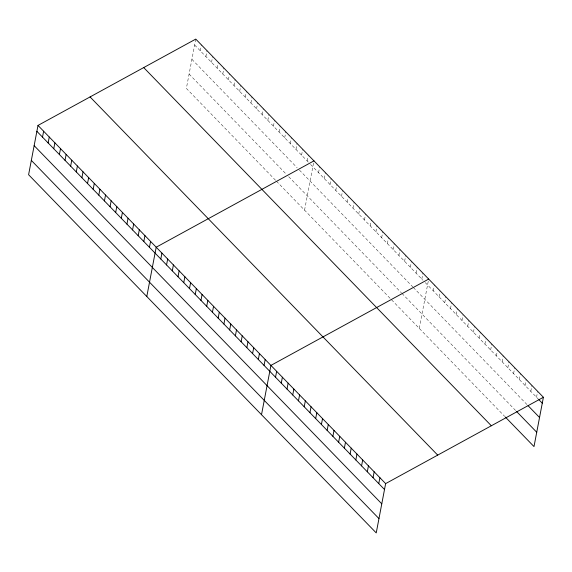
<?xml version="1.0" encoding="UTF-8"?>
<svg xmlns="http://www.w3.org/2000/svg" width="572" height="572" viewBox="0 0 572 572"><rect width="100%" height="100%" fill="white"/><g stroke="black" fill="none" stroke-linecap="round" stroke-linejoin="round"><path stroke-width="0.43" stroke-dasharray="2.86 2.15" d="M195.767 39.089L186.365 88.388L275.854 180.595M200.272 50.794L201.394 44.888M205.899 56.592L207.021 50.686M211.526 62.391L212.655 56.485M217.153 68.19L218.282 62.284M222.78 73.988L223.909 68.082M228.414 79.787L229.536 73.881M234.041 85.593L235.163 79.68M239.668 91.391L240.791 85.478M245.295 97.19L246.425 91.284M250.922 102.989L252.052 97.083M256.549 108.787L257.679 102.881M262.183 114.586L263.306 108.68M267.81 120.385L268.933 114.479M273.437 126.183L274.567 120.277M279.065 131.982L280.194 126.076M284.692 137.78L285.821 131.875M290.326 143.579L291.448 137.673M295.953 149.378L297.075 143.472M301.58 155.176L302.702 149.271M307.207 160.982L308.337 155.069M304.554 210.174L313.964 160.868M318.568 172.687L319.698 166.781M324.31 178.6L325.432 172.694M330.044 184.506L331.174 178.6M335.778 190.419L336.908 184.513M341.513 196.332L342.642 190.419M347.254 202.238L348.377 196.332M352.988 208.151L354.111 202.245M358.723 214.057L359.852 208.151M364.457 219.97L365.587 214.064M370.198 225.876L371.321 219.97M375.933 231.789L377.055 225.883M381.667 237.702L382.797 231.789M387.401 243.608L388.531 237.702M393.136 249.521L394.265 243.615M398.877 255.427L400 249.521M404.611 261.34L405.734 255.434M410.346 267.253L411.475 261.34M416.08 273.159L417.21 267.253M421.821 279.072L422.944 273.166M419.276 328.371L428.678 279.072M433.29 290.891L434.42 284.985M439.024 296.796L439.99 291.734M444.766 302.71L445.888 296.804M450.5 308.623L451.623 302.717M456.234 314.528L457.364 308.623M461.969 320.442L462.934 315.379M467.703 326.347L468.833 320.442M473.444 332.26L474.567 326.355M479.179 338.174L480.301 332.26M484.913 344.079L485.878 339.017M490.647 349.993L491.777 344.087M496.389 355.898L497.511 349.993M502.123 361.811L503.246 355.906M507.857 367.717L508.987 361.811M513.592 373.63L514.721 367.724M519.326 379.543L520.456 373.638M525.067 385.449L526.19 379.543M530.802 391.362L531.931 385.457M536.536 397.268L537.666 391.362M194.637 44.995L308.329 162.141M310.582 164.457L422.965 280.251M425.261 282.618L538.259 399.041M191.906 59.316L297.161 167.76M299.413 170.077L412.777 286.887M413.349 287.48L526.919 404.497M189.096 74.067L286.465 174.396M288.717 176.712L401.358 292.778M401.93 293.372L516.08 410.982M276.419 181.174L504.74 416.437"/><path stroke-width="0.86" d="M38.002 125.425L28.6 174.725L376.233 532.911L385.635 483.612L543.4 397.275L195.767 39.089L38.002 125.425L385.635 483.612M42.507 137.13L43.636 131.224M48.134 142.928L49.264 137.023M53.761 148.727L54.891 142.821M59.388 154.526L60.518 148.62M65.022 160.324L66.145 154.419M70.649 166.13L71.772 160.217M76.276 171.929L77.406 166.016M81.903 177.728L83.033 171.822M87.53 183.526L88.66 177.62M93.165 189.325L94.287 183.419M98.792 195.123L99.914 189.218M104.419 200.922L105.548 195.016M110.046 206.721L111.175 200.815M115.673 212.519L116.802 206.614M121.3 218.318L122.429 212.412M126.934 224.117L128.056 218.211M132.561 229.915L133.684 224.01M138.188 235.714L139.318 229.808M143.815 241.52L144.945 235.607M149.442 247.318L150.572 241.405M146.797 296.51L156.199 247.211L313.964 160.868M160.811 259.023L161.933 253.117M166.545 264.936L167.675 259.03M172.279 270.842L173.409 264.936M178.014 276.755L179.143 270.849M183.755 282.668L184.878 276.755M189.489 288.574L190.619 282.668M195.224 294.487L196.353 288.581M200.958 300.393L202.088 294.487M206.699 306.306L207.822 300.4M212.434 312.219L213.556 306.306M218.168 318.125L219.298 312.219M223.902 324.038L225.032 318.132M229.644 329.944L230.766 324.038M235.378 335.857L236.501 329.951M241.112 341.763L242.242 335.857M246.847 347.676L247.976 341.77M252.581 353.589L253.711 347.676M258.322 359.495L259.445 353.589M264.057 365.408L265.179 359.502M261.511 414.707L270.921 365.408L428.678 279.072M275.525 377.227L276.655 371.321M281.267 383.14L282.389 377.227M287.001 389.046L288.124 383.14M292.735 394.959L293.865 389.053M298.47 400.865L299.599 394.959M304.204 406.778L305.334 400.872M309.945 412.684L311.068 406.778M315.68 418.597L316.809 412.691M321.414 424.51L322.544 418.604M327.148 430.416L328.278 424.51M332.89 436.329L334.012 430.423M338.624 442.235L339.747 436.329M344.358 448.148L345.488 442.242M350.093 454.061L351.222 448.148M355.834 459.967L356.957 454.061M361.568 465.88L362.691 459.974M367.303 471.786L368.432 465.88M373.037 477.699L374.167 471.793M378.771 483.605L379.901 477.699M543.4 397.275L533.998 446.575L505.319 417.024M538.831 399.635L542.27 403.181M528.07 405.684L539.539 417.503M516.652 411.568L536.729 432.253M143.708 67.582L491.341 425.768M90.069 96.933L437.702 455.119M36.88 131.331L384.513 489.518M34.148 145.653L381.781 503.839M31.331 160.403L378.964 518.589"/></g></svg>
